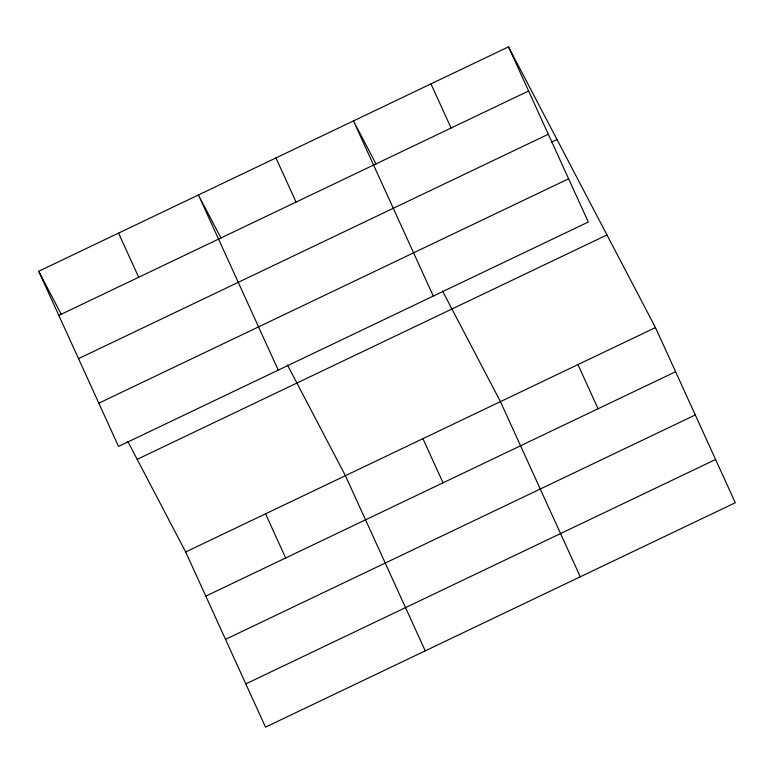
<?xml version="1.0" encoding="UTF-8"?>
<svg xmlns="http://www.w3.org/2000/svg" width="774" height="774" viewBox="0 0 774 774"><rect width="100%" height="100%" fill="white"/><g stroke="black" fill="none" stroke-linecap="round" stroke-linejoin="round"><path stroke-width="1.16" d="M508.489 46.856L588.317 222.022L118.528 446.424L38.7 271.258L508.489 46.856L655.472 327.576L735.3 502.742L265.511 727.144L185.683 551.978L127.739 441.315M58.814 315.405L528.603 91.003M78.522 358.643L548.311 134.231M551.61 142.058L556.99 139.494M98.82 403.186L568.609 178.784M137.182 459.34L606.971 234.938M185.683 551.978L655.472 327.576M205.797 596.125L675.596 371.723M225.505 639.363L695.294 414.961M245.803 683.906L715.592 459.504M376.058 164.069L353.457 120.908L433.285 296.074M442.496 290.966L500.439 401.629L580.268 576.794M221.025 238.121L198.425 194.961L278.253 370.127M287.464 365.018L345.407 475.681L425.236 650.847M38.7 271.258L61.301 314.418M577.955 364.602L598.079 408.749M430.973 83.882L451.097 128.029M422.923 438.655L443.047 482.802M275.941 157.935L296.065 202.082M265.55 513.83L285.664 557.977M118.567 233.109L138.681 277.256"/></g></svg>
